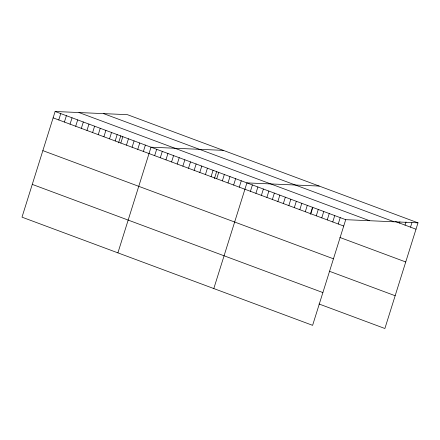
<?xml version="1.0" encoding="UTF-8"?>
<svg xmlns="http://www.w3.org/2000/svg" width="440" height="440" viewBox="0 0 440 440"><rect width="100%" height="100%" fill="white"/><g stroke="black" fill="none" stroke-linecap="round" stroke-linejoin="round"><path stroke-width="0.66" d="M418 222.838L127.391 114.664L55.116 111.496L22 217.162L312.609 325.336L345.719 219.676L418 222.838L384.885 328.504L319.017 303.985M58.762 119.955L60.753 113.597M64.405 122.056L66.396 115.698M70.043 124.157L72.039 117.799M75.686 126.258L77.677 119.895M81.329 128.354L83.32 121.996M86.966 130.454L88.963 124.097M92.609 132.555L94.6 126.198M98.252 134.657L100.243 128.299M103.889 136.758L105.886 130.394M109.533 138.853L111.524 132.495M115.176 140.954L117.167 134.596M118.553 142.868L120.769 135.8M120.813 143.055L122.809 136.697M126.456 145.156L128.447 138.798M132.099 147.257L134.09 140.894M137.737 149.353L139.733 142.995M143.38 151.454L145.371 145.096M117.898 252.857L151.014 147.197L223.295 150.359M154.66 155.656L156.656 149.298M160.303 157.757L162.294 151.393M165.946 159.857L167.937 153.494M171.584 161.953L173.58 155.595M177.227 164.054L179.218 157.696M182.87 166.155L184.861 159.797M188.507 168.256L190.504 161.893M194.15 170.357L196.141 163.994M199.793 172.453L201.784 166.095M205.431 174.554L207.427 168.196M211.073 176.655L213.065 170.297M214.456 178.569L216.667 171.501M216.716 178.756L218.708 172.392M222.354 180.857L224.351 174.493M227.997 182.952L229.988 176.594M233.64 185.053L235.631 178.695M239.278 187.154L241.274 180.796M213.802 288.558L246.912 182.892L319.193 186.06M250.41 191.296L252.401 184.938M255.899 193.341L257.889 186.978M261.388 195.382L263.384 189.024M266.877 197.428L268.873 191.07M272.365 199.469L274.362 193.111M277.855 201.514L279.851 195.156M283.344 203.555L285.34 197.197M288.833 205.601L290.829 199.243M294.322 207.642L296.318 201.284M299.811 209.688L301.807 203.33M305.305 211.728L307.296 205.37M310.354 214.264L312.57 207.196M310.794 213.774L312.785 207.416M316.283 215.82L318.274 209.457M321.772 217.861L323.763 211.503M327.261 219.907L329.252 213.543M332.75 221.947L334.741 215.589M338.239 223.993L340.23 217.63M399.542 223.069L399.938 221.799M405.031 225.115L406.027 221.931M410.52 227.156L411.911 222.706M395.269 221.48L416.009 229.202M103.543 113.619L394.147 221.793M78.963 112.541L369.573 220.721M55.116 111.496L345.719 219.676M53.119 117.854L343.728 226.034M339.867 237.452L405.735 261.971M42.851 150.629L333.459 258.803M329.285 271.211L395.159 295.735M32.269 184.388L322.877 292.567"/></g></svg>
